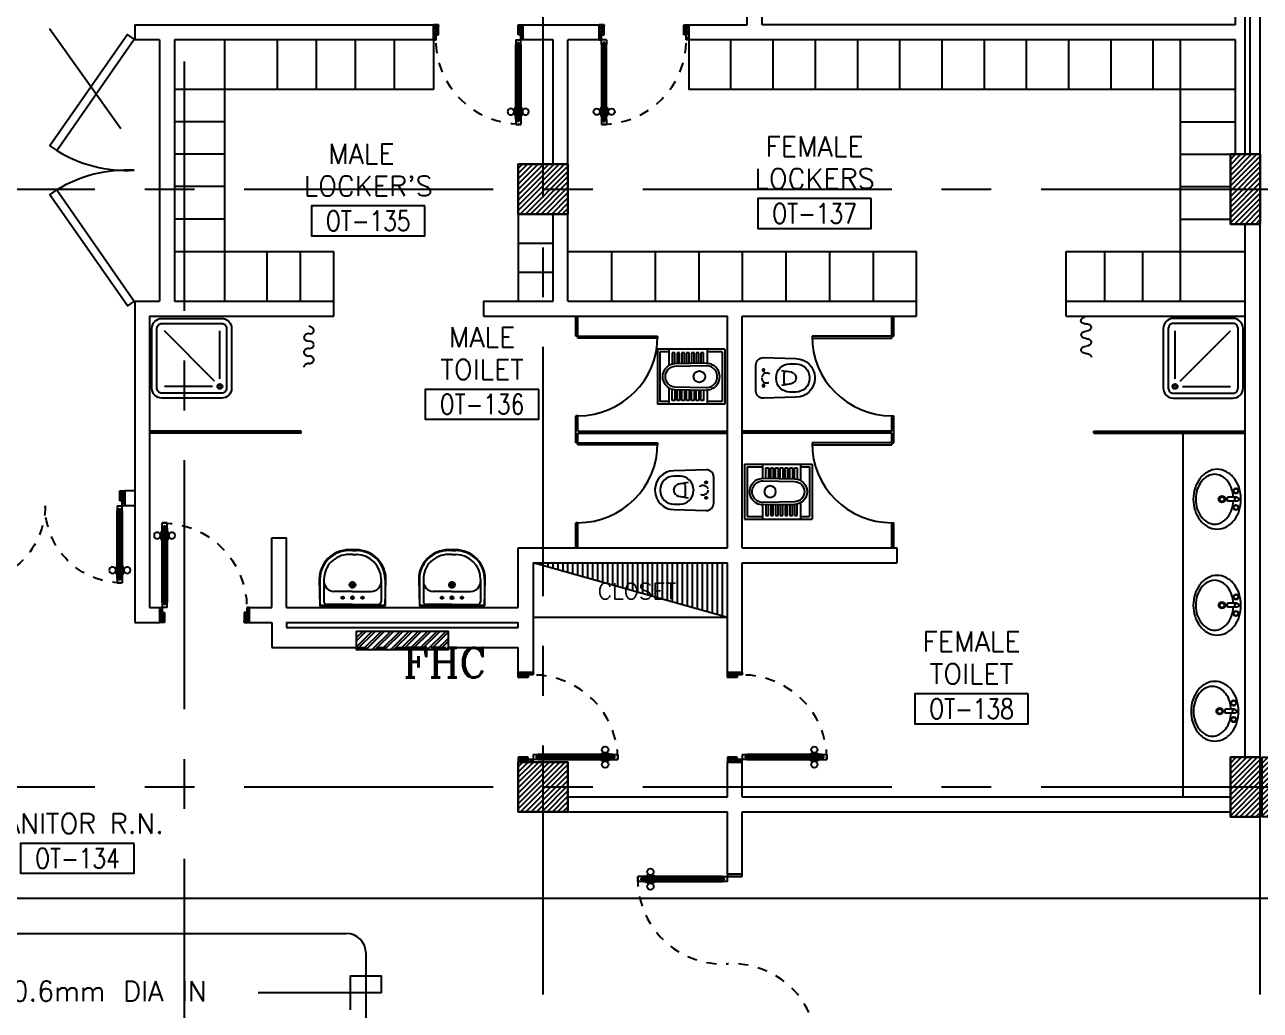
# Model space of a CAD drawing. Extents: x 0 to 92.2, y -1.4 to 78.1.
# Drawn here: x 30.49 to 42.89, y 34.45 to 44.34 of the extents above; entities that cross this region are included whole.
import ezdxf
from ezdxf.enums import TextEntityAlignment as Align

# ---------------------------------------------------------------- set-up
doc = ezdxf.new("R2010")
doc.units = 0
doc.header["$MEASUREMENT"] = 0
for name, pattern in [('CENTERX2', [4, 2.5, -0.5, 0.5, -0.5]), ('DASHED', [0.75, 0.5, -0.25]), ('HIDDEN', [0.375, 0.25, -0.125]), ('HIDDEN2', [0.1875, 0.125, -0.0625])]:
    doc.linetypes.add(name, pattern=pattern)
doc.layers.get('0').update_dxf_attribs({"color": 11, "linetype": 'CONTINUOUS'})
for name, color, linetype in [('AXES', 11, 'CENTERX2'), ('COL', 11, 'CONTINUOUS'), ('CURT', 11, 'CONTINUOUS'), ('DOOR', 11, 'CONTINUOUS'), ('E-TEXT', 2, 'CONTINUOUS'), ('E-WIRE', 4, 'CONTINUOUS'), ('FHC', 11, 'CONTINUOUS'), ('FIX', 11, 'CONTINUOUS'), ('FUR', 11, 'CONTINUOUS'), ('HAT', 11, 'CONTINUOUS'), ('INSUL', 11, 'CONTINUOUS'), ('LIFTS', 11, 'CONTINUOUS'), ('LOCKER', 11, 'CONTINUOUS'), ('PART', 11, 'CONTINUOUS'), ('RM-BOX', 11, 'CONTINUOUS'), ('RM-NAME', 11, 'CONTINUOUS'), ('RM-NO', 11, 'CONTINUOUS'), ('WALL', 11, 'CONTINUOUS')]:
    doc.layers.add(name, color=color, linetype=linetype)
doc.styles.add('ROMANC', font='romanc', dxfattribs={"height": 0.1})
doc.styles.add('ROMANS', font='ROMANS.shx', dxfattribs={"width": 0.6})
doc.styles.get("Standard").update_dxf_attribs({"font": 'TXT.shx'})

# ---------------------------------------------------------------- blocks, each defined once
blk = doc.blocks.new('*X69')
at = {"color": 0}
for p, q in [((49339, 149519), (49810, 149990)), ((49339, 149572), (49757, 149990)), ((49339, 149625), (49704, 149990)), ((49339, 149678), (49651, 149990)), ((49339, 149731), (49598, 149990)), ((49339, 149784), (49545, 149990)), ((49339, 149837), (49492, 149990)), ((49339, 149890), (49439, 149990)), ((49339, 149943), (49386, 149990)), ((49363, 149490), (49839, 149966)), ((49416, 149490), (49839, 149913)), ((49469, 149490), (49839, 149859)), ((49523, 149490), (49839, 149806)), ((49576, 149490), (49839, 149753)), ((49629, 149490), (49839, 149700)), ((49682, 149490), (49839, 149647)), ((49735, 149490), (49839, 149594)), ((49788, 149490), (49839, 149541))]:
    blk.add_line(p, q, dxfattribs=at)
blk = doc.blocks.new('RM1')
at = {"layer": 'RM-BOX'}
blk.add_lwpolyline([(570, -200), (-570, -200), (-570, -500), (570, -500)], close=True, dxfattribs=at)
at = {"layer": 'RM-NAME', "style": 'ROMANS'}
blk.add_attdef('ROOMNAME1', text='', height=200, dxfattribs=at).set_placement((0, 324), align=Align.MIDDLE)
blk = doc.blocks.new('COL50')
at = {"layer": 'COL'}
blk.add_lwpolyline([(-250, 250), (-250, -250), (250, -250), (250, 250)], close=True, dxfattribs=at)
blk = doc.blocks.new('*X64')
at = {"color": 0}
for p, q in [((42139, 155524), (42605, 155990)), ((42139, 155577), (42552, 155990)), ((42139, 155630), (42499, 155990)), ((42139, 155683), (42446, 155990)), ((42139, 155736), (42393, 155990)), ((42139, 155789), (42340, 155990)), ((42139, 155842), (42287, 155990)), ((42139, 155895), (42234, 155990)), ((42139, 155948), (42181, 155990)), ((42158, 155490), (42639, 155971)), ((42211, 155490), (42639, 155918)), ((42264, 155490), (42639, 155865)), ((42317, 155490), (42639, 155812)), ((42370, 155490), (42639, 155759)), ((42423, 155490), (42639, 155706)), ((42476, 155490), (42639, 155653)), ((42529, 155490), (42639, 155600)), ((42582, 155490), (42639, 155546)), ((42635, 155490), (42639, 155493))]:
    blk.add_line(p, q, dxfattribs=at)
blk = doc.blocks.new('A$C5C5B3FF0')
at = {"layer": 'CURT'}
for centre, major_axis, start_param, end_param in [((25, 356), (-79.1, 0), 3.926991, 4.390638), ((63, 366), (-39.1, 0), 1.419382, 3.463343), ((25, 356), (79.1, 0), 0.321751, 0.785398), ((50, 300), (49.5, 0), 1.419382, 3.141593), ((50, 300), (50, 0), 3.141593, 4.712389), ((50, 225), (-50, 0), 3.141593, 4.712389), ((50, 150), (50, 0), 1.570796, 3.141593), ((50, 150), (50, 0), 3.141593, 4.712389), ((50, 225), (50, 0), 4.712389, 6.283185), ((50, 0), (50, 0), 1.570796, 3.141593), ((50, 75), (50, 0), 0, 1.570796), ((50, 75), (-50, 0), 1.570796, 3.141593)]:
    blk.add_ellipse(centre, major_axis=major_axis, ratio=0.75, start_param=start_param, end_param=end_param, dxfattribs=at)
blk = doc.blocks.new('C11')
at = {"layer": 'HAT'}
h = blk.add_hatch(dxfattribs=at)
h.set_pattern_fill('ANSI31', color=256, scale=300, style=0)
h.set_pattern_definition([(45, (-248556.182, -75061.005), (-26.5165043, 26.5165043), [])])
h.paths.add_polyline_path([(300, 700), (0, 700), (0, 350), (300, 350)])
h.paths.add_polyline_path([(300, 350), (0, 350), (0, 0), (300, 0)])
at = {"layer": 'COL'}
blk.add_lwpolyline([(300, 700), (300, 0), (0, 0), (0, 700)], close=True, dxfattribs=at)
blk = doc.blocks.new('C5V')
at = {"layer": 'HAT'}
h = blk.add_hatch(dxfattribs=at)
h.set_pattern_fill('ANSI31', color=256, scale=300, style=0)
h.set_pattern_definition([(45, (-249196.182, -54711.005), (-26.5165043, 26.5165043), [])])
h.paths.add_polyline_path([(-20, 600), (-320, 600), (-320, 300), (-20, 300)])
h.paths.add_polyline_path([(-20, 300), (-320, 300), (-320, 0), (-20, 0)])
h = blk.add_hatch(dxfattribs=at)
h.set_pattern_fill('ANSI31', color=256, scale=300, style=0)
h.set_pattern_definition([(45, (-248876.182, -54711.005), (-26.5165043, 26.5165043), [])])
h.paths.add_polyline_path([(300, 600), (0, 600), (0, 300), (300, 300)])
h.paths.add_polyline_path([(300, 300), (0, 300), (0, 0), (300, 0)])
at = {"layer": 'COL'}
for points in [[(-20, 600), (-20, 0), (-320, 0), (-320, 600)], [(300, 600), (300, 0), (0, 0), (0, 600)]]:
    blk.add_lwpolyline(points, close=True, dxfattribs=at)
blk = doc.blocks.new('LAV-003')
at = {"layer": 'FIX', "linetype": 'CONTINUOUS'}
for p, q in [((-328, -285), (-328, -25)), ((327, -285), (327, -25)), ((0, -165), (-188, -165)), ((0, -165), (187, -165)), ((-288, -285), (-288, -265)), ((287, -285), (287, -265)), ((0, -535), (-38, -535)), ((0, -575), (-38, -575)), ((0, -535), (37, -535)), ((0, -575), (37, -575))]:
    blk.add_line(p, q, dxfattribs=at)
at = {"layer": 'FIX', "linetype": 'BYBLOCK'}
blk.add_line((-328, -25), (327, -25), dxfattribs=at)
at = {"layer": 'FIX', "linetype": 'BYBLOCK', "ltscale": 0.3}
for p, q in [((-288, -265), (-288, -60)), ((0, -35), (-262, -35)), ((0, -35), (262, -35)), ((287, -265), (287, -60))]:
    blk.add_line(p, q, dxfattribs=at)
at = {"layer": 'FIX'}
for p, q in [((-16, -101), (15, -101)), ((0, -85), (0, -116))]:
    blk.add_line(p, q, dxfattribs=at)
at = {"layer": 'FIX', "linetype": 'DASHED', "ltscale": 0.04}
for p, q in [((-36, -230), (37, -230)), ((0, -194), (0, -266))]:
    blk.add_line(p, q, dxfattribs=at)
at = {"layer": 'FIX', "linetype": 'CONTINUOUS'}
blk.add_lwpolyline([(295, -25), (0, -25), (-328, -25), (-335, -285, 0.414214), (-38, -582), (0, -582), (37, -582, 0.414214), (334, -285), (327, -25), (0, -25)], format="xyb", dxfattribs=at)
at = {"layer": 'FIX', "linetype": 'HIDDEN', "ltscale": 0.05}
for centre in [(-100, -101), (100, -101)]:
    blk.add_circle(centre, 12.4, dxfattribs=at)
at = {"layer": 'FIX'}
for centre, radius in [((0, -101), 15.5), ((0, -230), 29.5), ((0, -230), 22.5)]:
    blk.add_circle(centre, radius, dxfattribs=at)
at = {"layer": 'FIX', "linetype": 'BYBLOCK', "ltscale": 0.3}
for centre, start, end in [((-262, -60), 90, 180), ((262, -60), 0, 90)]:
    blk.add_arc(centre, 25, start, end, dxfattribs=at)
at = {"layer": 'FIX', "linetype": 'CONTINUOUS'}
for centre, radius, start, end in [((-188, -265), 100, 90, 180), ((187, -265), 100, 0, 90), ((-38, -285), 290, 180, 270), ((-38, -285), 250, 180, 270), ((37, -285), 250, 270, 0), ((37, -285), 290, 270, 0)]:
    blk.add_arc(centre, radius, start, end, dxfattribs=at)
blk = doc.blocks.new('SHR1')
at = {"layer": 'FIX'}
for p, q in [((-196, 196), (-700, 700)), ((-143, 218), (-143, 700)), ((-218, 143), (-700, 143))]:
    blk.add_line(p, q, dxfattribs=at)
for points in [[(-825, 125), (-825, 725, -0.414214), (-725, 825), (-125, 825, -0.414214), (-25, 725), (-25, 125, -0.414214), (-125, 25), (-725, 25, -0.414214)], [(-775, 125), (-775, 725, -0.414214), (-725, 775), (-125, 775, -0.414214), (-75, 725), (-75, 125, -0.414214), (-125, 75), (-725, 75, -0.414214)]]:
    blk.add_lwpolyline(points, format="xyb", close=True, dxfattribs=at)
for radius in [25, 15]:
    blk.add_circle((-143, 143), radius, dxfattribs=at)
blk = doc.blocks.new('A$C51047138')
at = {"layer": 'FIX'}
for p, q in [((678, 550), (0, 550)), ((0, 550), (0, 0)), ((115, 524), (26, 524)), ((26, 524), (26, 26)), ((115, 524), (26, 524)), ((115, 550), (115, 386)), ((150, 515), (150, 400)), ((176, 515), (150, 515)), ((176, 403), (176, 515)), ((198, 515), (198, 403)), ((224, 515), (198, 515)), ((224, 404), (224, 515)), ((246, 515), (246, 404)), ((272, 515), (246, 515)), ((272, 405), (272, 515)), ((294, 515), (294, 405)), ((320, 515), (294, 515)), ((320, 406), (320, 515)), ((342, 515), (342, 406)), ((368, 515), (342, 515)), ((368, 407), (368, 515)), ((390, 515), (390, 407)), ((416, 515), (390, 515)), ((416, 408), (416, 515)), ((438, 515), (438, 408)), ((464, 515), (438, 515)), ((464, 409), (464, 515)), ((499, 550), (499, 409)), ((652, 524), (499, 524)), ((652, 524), (652, 26)), ((678, 550), (678, 0)), ((51, 275), (51, 275)), ((115, 164), (115, 0)), ((150, 35), (150, 150)), ((176, 147), (176, 35)), ((198, 35), (198, 147)), ((224, 146), (224, 35)), ((246, 35), (246, 146)), ((272, 145), (272, 35)), ((294, 35), (294, 145)), ((320, 144), (320, 35)), ((342, 35), (342, 144)), ((368, 143), (368, 35)), ((390, 35), (390, 143)), ((416, 142), (416, 35)), ((438, 35), (438, 142)), ((464, 141), (464, 35)), ((499, 141), (499, 0)), ((115, 26), (26, 26)), ((115, 26), (26, 26)), ((176, 35), (150, 35)), ((224, 35), (198, 35)), ((272, 35), (246, 35)), ((320, 35), (294, 35)), ((368, 35), (342, 35)), ((416, 35), (390, 35)), ((464, 35), (438, 35)), ((652, 26), (499, 26)), ((678, 0), (0, 0))]:
    blk.add_line(p, q, dxfattribs=at)
for points in [[(490, 409), (176, 403, 0.979796), (176, 147), (490, 141)], [(490, 384), (177, 377, 0.979796), (177, 173), (490, 166)], [(490, 141, 1.020621), (490, 409, 1.020621)], [(490, 166, 1.020621), (490, 384, 1.020621)]]:
    blk.add_lwpolyline(points, format="xyb", dxfattribs=at)
blk.add_circle((422, 275), 57.8, dxfattribs=at)
blk = doc.blocks.new('WC1')
at = {"layer": 'FIX'}
for p, q in [((-210, 204), (-538, 194)), ((-475, 141), (-538, 141)), ((-727, 5), (-727, -5)), ((-674, 5), (-674, -5)), ((-534, 24), (-540, 0)), ((-540, 0), (-534, -24)), ((-395, 76), (-490, 60)), ((-339, 5), (-339, -5)), ((-490, -60), (-395, -76)), ((-538, -141), (-475, -141)), ((-538, -194), (-210, -204))]:
    blk.add_line(p, q, dxfattribs=at)
at = {"layer": 'FIX', "linetype": 'CONTINUOUS'}
blk.add_line((-420, -47), (-420, 45), dxfattribs=at)
at = {"layer": 'FIX'}
blk.add_lwpolyline([(-213, -204), (-210, -204, 0.414214), (-137, -131), (-137, 0), (-137, 131, 0.414214), (-210, 204)], format="xyb", dxfattribs=at)
at = {"layer": 'FIX', "linetype": 'HIDDEN2', "ltscale": 0.3}
blk.add_circle((-245, 0), 49.8, dxfattribs=at)
at = {"layer": 'FIX', "linetype": 'HIDDEN', "ltscale": 0.05}
for centre in [(-213, 78), (-213, -77)]:
    blk.add_circle(centre, 11.6, dxfattribs=at)
at = {"layer": 'FIX'}
for centre, radius, start, end in [((-538, 5), 189, 90, 180), ((-538, 5), 136, 90, 180), ((-475, 5), 136, 360, 90), ((-473, -7), 68.2, 128.9242, 152.8468), ((-464, -18), 82, 108.496, 128.9242), ((-538, -5), 189, 180, 270), ((-538, -5), 136, 180, 270), ((-473, 7), 68.2, 207.1532, 231.0758), ((-464, 18), 82, 231.0758, 251.504), ((-475, -5), 136, 270, 0)]:
    blk.add_arc(centre, radius, start, end, dxfattribs=at)
at = {"layer": 'FIX', "linetype": 'CONTINUOUS'}
for centre, start, end in [((-443, 46), 357.6662, 91.6121), ((-442, -46), 268.3879, 2.3338)]:
    blk.add_arc(centre, 22.3, start, end, dxfattribs=at)
blk = doc.blocks.new('SA-P105')
at = {"layer": 'FIX'}
for p, q in [((-62, 20), (-155, 20)), ((-62, -20), (-155, -20))]:
    blk.add_line(p, q, dxfattribs=at)
for points in [[(-285, 250, 0.126028), (-354, 232, 0.105961), (-418, 177, 0.086149), (-459, 99, 0.075973), (-474, 0, 0.075973), (-459, -99, 0.086149), (-418, -177, 0.105961), (-354, -232, 0.126028), (-285, -250, 0.126028), (-215, -232, 0.105961), (-151, -177, 0.086149), (-111, -99, 0.060606), (-96, -20, 0.075973)], [(-96, 20, 0.060606), (-111, 99, 0.086149), (-151, 177, 0.105961), (-215, 232, 0.126028), (-285, 250, 0.126028)]]:
    blk.add_lwpolyline(points, format="xyb", dxfattribs=at)
for centre, radius in [((-211, 0), 33.2), ((-211, 0), 23.2), ((-71, 83), 27), ((-71, 83), 22), ((-62, 0), 20.2), ((-71, -83), 27), ((-71, -83), 22)]:
    blk.add_circle(centre, radius, dxfattribs=at)
for centre, radius, start, end in [((-232, 55), 252, 118.7321, 142.9263), ((-260, 106), 194, 90, 118.7321), ((-260, 106), 194, 61.2679, 90), ((-288, 55), 252, 37.0737, 61.2679), ((-188, 22), 307, 142.9263, 162.6215), ((-331, 22), 307, 17.3785, 37.0737), ((-119, 0), 380, 162.6215, 180), ((-119, 0), 380, 180, 197.3785), ((-120, 0), 40.9, 150.429, 209.571), ((-401, 0), 380, 0, 17.3785), ((-401, 0), 380, 342.6215, 0), ((-188, -22), 307, 197.3785, 217.0737), ((-331, -22), 307, 322.9263, 342.6215), ((-232, -55), 252, 217.0737, 241.2679), ((-288, -55), 252, 298.7321, 322.9263), ((-260, -106), 194, 241.2679, 270), ((-260, -106), 194, 270, 298.7321)]:
    blk.add_arc(centre, radius, start, end, dxfattribs=at)
blk = doc.blocks.new('DD1600')
at = {"layer": 'DOOR', "color": 0, "linetype": 'BYBLOCK'}
for p, q in [((235881, 58676), (235874, 58676)), ((235874, 58586), (235874, 58676)), ((235881, 58759), (235931, 58759)), ((235931, 58759), (235881, 58759)), ((235881, 58709), (235881, 58759)), ((235881, 58709), (235898, 58709)), ((235898, 58729), (235914, 58729)), ((235898, 58709), (235898, 58729)), ((235914, 58709), (235914, 58729)), ((235914, 58709), (235931, 58709)), ((235931, 58709), (235931, 58759)), ((235931, 58676), (235938, 58676)), ((235938, 58586), (235938, 58676)), ((237381, 58676), (237374, 58676)), ((237374, 58586), (237374, 58676)), ((237431, 58759), (237381, 58759)), ((237381, 58759), (237431, 58759)), ((237381, 58709), (237381, 58759)), ((237398, 58709), (237381, 58709)), ((237414, 58729), (237398, 58729)), ((237398, 58709), (237398, 58729)), ((237414, 58709), (237414, 58729)), ((237431, 58709), (237414, 58709)), ((237431, 58709), (237431, 58759)), ((237431, 58676), (237438, 58676)), ((237438, 58586), (237438, 58676)), ((235874, 58664), (235865, 58664)), ((235865, 58664), (235865, 58599)), ((235874, 58599), (235865, 58599)), ((235874, 58664), (235874, 58599)), ((235881, 58586), (235874, 58586)), ((235931, 58586), (235938, 58586)), ((235938, 58664), (235947, 58664)), ((235938, 58664), (235938, 58599)), ((235938, 58599), (235947, 58599)), ((235947, 58664), (235947, 58599)), ((237374, 58664), (237365, 58664)), ((237365, 58664), (237365, 58599)), ((237374, 58599), (237365, 58599)), ((237374, 58664), (237374, 58599)), ((237381, 58586), (237374, 58586)), ((237431, 58586), (237438, 58586)), ((237438, 58664), (237447, 58664)), ((237438, 58664), (237438, 58599)), ((237438, 58599), (237447, 58599)), ((237447, 58664), (237447, 58599)), ((235856, 57834), (235856, 57984)), ((235856, 57984), (235881, 57984)), ((235898, 58034), (235881, 58034)), ((235881, 58034), (235881, 57984)), ((235931, 57984), (235881, 57984)), ((235881, 57984), (235881, 57934)), ((235881, 57934), (235906, 57934)), ((235898, 58014), (235898, 58034)), ((235914, 58014), (235898, 58014)), ((235906, 57934), (235906, 57834)), ((235931, 58034), (235914, 58034)), ((235914, 58034), (235914, 58014)), ((235931, 57984), (235931, 58034)), ((237381, 58034), (237398, 58034)), ((237381, 57984), (237381, 58034)), ((237381, 57984), (237431, 57984)), ((237398, 58034), (237398, 58014)), ((237398, 58014), (237414, 58014)), ((237406, 57934), (237406, 57834)), ((237431, 57934), (237406, 57934)), ((237414, 58034), (237431, 58034)), ((237414, 58014), (237414, 58034)), ((237431, 58034), (237431, 57984)), ((237456, 57984), (237431, 57984)), ((237431, 57984), (237431, 57934)), ((237456, 57834), (237456, 57984)), ((235906, 57834), (235856, 57834)), ((237406, 57834), (237456, 57834))]:
    blk.add_line(p, q, dxfattribs=at)
at = {"layer": 'DOOR', "linetype": 'BYBLOCK'}
for p, q in [((235881, 58034), (235881, 58709)), ((235898, 58034), (235898, 58709)), ((235914, 58034), (235914, 58709)), ((235931, 58709), (235931, 58034)), ((237381, 58709), (237381, 58034)), ((237398, 58034), (237398, 58709)), ((237414, 58034), (237414, 58709)), ((237431, 58034), (237431, 58709))]:
    blk.add_line(p, q, dxfattribs=at)
at = {"layer": 'DOOR', "color": 9, "linetype": 'BYBLOCK'}
for p, q in [((235906, 57834), (235856, 57947)), ((235906, 57834), (235893, 57934)), ((237406, 57834), (237456, 57947)), ((237406, 57834), (237420, 57934)), ((235906, 57834), (235856, 57874)), ((237406, 57834), (237456, 57874))]:
    blk.add_line(p, q, dxfattribs=at)
at = {"layer": 'DOOR', "color": 0, "linetype": 'BYBLOCK'}
for centre in [(235833, 58631), (235980, 58631), (237333, 58631), (237480, 58631)]:
    blk.add_circle(centre, 32.4, dxfattribs=at)
at = {"layer": 'DOOR', "linetype": 'HIDDEN', "ltscale": 0.5}
for centre, start, end in [((235882, 57984), 359.9683, 90.0296), ((237431, 57984), 89.9704, 180.0317)]:
    blk.add_arc(centre, 775, start, end, dxfattribs=at)
at = {"layer": 'DOOR', "color": 9, "linetype": 'BYBLOCK'}
for centre, radius, start, end in [((235906, 57834), 154, 103.7142, 108.8947), ((235906, 57834), 134, 100.72, 111.8402), ((235906, 57834), 114, 102.6226, 115.9162), ((237406, 57834), 134, 68.1598, 79.28), ((237406, 57834), 114, 64.0838, 77.3774), ((237406, 57834), 154, 71.1053, 76.2858), ((235906, 57834), 94.4, 90, 121.9818), ((235906, 57834), 74.4, 90, 132.2236), ((235906, 57834), 54.4, 90, 156.7926), ((235906, 57834), 34.4, 90, 180), ((235906, 57834), 14.4, 90, 180), ((237406, 57834), 94.4, 58.0182, 90), ((237406, 57834), 74.4, 47.7764, 90), ((237406, 57834), 54.4, 23.2074, 90), ((237406, 57834), 34.4, 0, 90), ((237406, 57834), 14.4, 0, 90)]:
    blk.add_arc(centre, radius, start, end, dxfattribs=at)
blk = doc.blocks.new('DOOR90')
at = {"layer": 'DOOR', "color": 0, "linetype": 'BYBLOCK'}
for p, q in [((-150, 0), (-150, -25)), ((-150, 0), (0, 0)), ((0, -50), (0, 0)), ((-1000, -25), (-1000, -75)), ((-1000, -75), (-1000, -25)), ((-950, -25), (-1000, -25)), ((-950, -75), (-1000, -75)), ((-970, -42), (-970, -58)), ((-950, -42), (-970, -42)), ((-950, -58), (-970, -58)), ((-950, -25), (-950, -42)), ((-950, -58), (-950, -75)), ((-918, -25), (-918, -18)), ((-828, -18), (-918, -18)), ((-918, -75), (-918, -82)), ((-828, -82), (-918, -82)), ((-905, -18), (-905, -9)), ((-905, -9), (-840, -9)), ((-905, -18), (-840, -18)), ((-905, -82), (-905, -91)), ((-905, -82), (-840, -82)), ((-905, -91), (-840, -91)), ((-840, -18), (-840, -9)), ((-840, -82), (-840, -91)), ((-828, -25), (-828, -18)), ((-828, -75), (-828, -82)), ((-200, -42), (-200, -25)), ((-200, -25), (-150, -25)), ((-180, -42), (-200, -42)), ((-200, -75), (-200, -58)), ((-200, -58), (-180, -58)), ((-150, -75), (-200, -75)), ((-180, -58), (-180, -42)), ((-150, -75), (-150, -25)), ((-150, -25), (-100, -25)), ((-100, -25), (-100, -50)), ((-100, -50), (0, -50)), ((-100, -850), (0, -850)), ((-100, -875), (-100, -850)), ((0, -850), (0, -900)), ((-150, -900), (-150, -875)), ((-150, -875), (-100, -875)), ((0, -900), (-150, -900)), ((-150, -900), (0, -900))]:
    blk.add_line(p, q, dxfattribs=at)
at = {"layer": 'DOOR', "color": 9, "linetype": 'BYBLOCK'}
for p, q in [((0, -50), (-114, 0)), ((0, -50), (-40, 0)), ((0, -50), (-100, -37)), ((0, -850), (-114, -900)), ((0, -850), (-100, -863)), ((0, -850), (-40, -900))]:
    blk.add_line(p, q, dxfattribs=at)
at = {"layer": 'DOOR', "linetype": 'BYBLOCK'}
for p, q in [((-200, -25), (-950, -25)), ((-200, -42), (-950, -42)), ((-200, -58), (-950, -58)), ((-950, -75), (-200, -75))]:
    blk.add_line(p, q, dxfattribs=at)
at = {"layer": 'DOOR', "color": 0, "linetype": 'BYBLOCK'}
for centre in [(-873, 24), (-873, -124)]:
    blk.add_circle(centre, 32.4, dxfattribs=at)
at = {"layer": 'DOOR', "color": 9, "linetype": 'BYBLOCK'}
for centre, radius, start, end in [((0, -50), 154, 161.1053, 166.2858), ((0, -50), 134, 158.1598, 169.28), ((0, -50), 94.4, 148.0182, 180), ((0, -50), 74.4, 137.7764, 180), ((0, -50), 114, 154.0838, 167.3774), ((0, -50), 54.4, 113.2074, 180), ((0, -50), 34.4, 90, 180), ((0, -50), 14.4, 90, 180), ((0, -850), 94.4, 180, 211.9818), ((0, -850), 74.4, 180, 222.2236), ((0, -850), 54.4, 180, 246.7926), ((0, -850), 34.4, 180, 270), ((0, -850), 14.4, 180, 270), ((0, -850), 154, 193.7142, 198.8947), ((0, -850), 134, 190.72, 201.8402)]:
    blk.add_arc(centre, radius, start, end, dxfattribs=at)
at = {"layer": 'DOOR', "linetype": 'HIDDEN', "ltscale": 0.5}
blk.add_arc((-150, -25), 850, 180, 270, dxfattribs=at)
blk = doc.blocks.new('FE-DOOR')
at = {"layer": 'DOOR', "color": 0, "linetype": 'BYBLOCK'}
for p, q in [((-900, 1775), (-900, 1725)), ((-900, 1725), (-900, 1775)), ((-850, 1775), (-900, 1775)), ((-870, 1758), (-870, 1742)), ((-850, 1758), (-870, 1758)), ((-850, 1742), (-870, 1742)), ((-850, 1775), (-850, 1758)), ((-850, 1742), (-850, 1725)), ((-818, 1775), (-818, 1782)), ((-728, 1782), (-818, 1782)), ((-805, 1782), (-805, 1791)), ((-805, 1791), (-740, 1791)), ((-805, 1782), (-740, 1782)), ((-740, 1782), (-740, 1791)), ((-728, 1775), (-728, 1782)), ((-50, 1758), (-50, 1775)), ((-50, 1775), (0, 1775)), ((-30, 1758), (-50, 1758)), ((-50, 1725), (-50, 1742)), ((-50, 1742), (-30, 1742)), ((-30, 1742), (-30, 1758)), ((150, 1800), (0, 1800)), ((0, 1800), (0, 1775)), ((0, 1725), (0, 1775)), ((0, 1775), (150, 1775)), ((150, 1775), (150, 1800)), ((-850, 1725), (-900, 1725)), ((-818, 1725), (-818, 1718)), ((-728, 1718), (-818, 1718)), ((-805, 1718), (-805, 1709)), ((-805, 1718), (-740, 1718)), ((-805, 1709), (-740, 1709)), ((-740, 1718), (-740, 1709)), ((-728, 1725), (-728, 1718)), ((0, 1725), (-50, 1725)), ((0, 75), (0, 25)), ((0, 75), (50, 75)), ((0, 0), (0, 25)), ((0, 25), (50, 25)), ((150, 25), (0, 25)), ((0, 0), (150, 0)), ((30, 58), (30, 42)), ((50, 58), (30, 58)), ((30, 42), (50, 42)), ((50, 75), (50, 58)), ((50, 42), (50, 25)), ((150, 25), (150, 0)), ((850, 58), (850, 75)), ((850, 75), (900, 75)), ((850, 58), (870, 58)), ((850, 25), (850, 42)), ((850, 42), (870, 42)), ((850, 25), (900, 25)), ((870, 42), (870, 58)), ((900, 25), (900, 75)), ((900, 75), (900, 25))]:
    blk.add_line(p, q, dxfattribs=at)
at = {"layer": 'DOOR', "linetype": 'BYBLOCK'}
for p, q in [((-50, 1775), (-850, 1775)), ((-50, 1758), (-850, 1758)), ((-50, 1742), (-850, 1742)), ((-850, 1725), (-50, 1725)), ((850, 75), (50, 75)), ((50, 58), (850, 58)), ((50, 42), (850, 42)), ((50, 25), (850, 25))]:
    blk.add_line(p, q, dxfattribs=at)
at = {"layer": 'DOOR', "color": 0, "linetype": 'BYBLOCK'}
for centre in [(-773, 1824), (-773, 1676)]:
    blk.add_circle(centre, 32.4, dxfattribs=at)
at = {"layer": 'DOOR', "linetype": 'HIDDEN', "ltscale": 0.5}
for centre, start, end in [((-49, 1750), 178.3174, 273.2965), ((49, 50), 358.3174, 93.2965)]:
    blk.add_arc(centre, 851, start, end, dxfattribs=at)
at = {"layer": 'WALL'}
for p, q in [((0, 1800), (150, 1800)), ((0, 0), (150, 0))]:
    blk.add_line(p, q, dxfattribs=at)
at = {"layer": 'WALL', "linetype": 'BYBLOCK'}
blk.add_line((0, 1800), (150, 1800), dxfattribs=at)

msp = doc.modelspace()

# ---------------------------------------------------------------- hatches: boundary and pattern name
at = {"layer": 'FHC', "linetype": 'BYBLOCK', "ltscale": 0.3}
h = msp.add_hatch(dxfattribs=at)
h.set_pattern_fill('ANSI32', color=11, scale=0.175, style=0)
h.set_pattern_definition([(45, (-198.37752, 7.01514), (-0.046403883, 0.046403883), []), (45, (-198.346586, 7.01514), (-0.046403883, 0.046403883), [])])
h.paths.add_polyline_path([(34.7387, 38.0661), (34.7387, 38.2561), (33.8187, 38.2561), (33.8187, 38.0661)])
h.paths.add_polyline_path([(33.6061, 37.645), (33.6061, 38.0659), (33.8686, 38.0659), (33.8686, 37.645)], flags=9)

# ---------------------------------------------------------------- linework, layer by layer
at = {"layer": 'AXES'}
for p, q in [((35.6927, -1.3931), (35.6927, 77.4195)), ((42.8927, -1.3931), (42.8927, 77.0695)), ((32.0927, 5.4711), (32.0927, 64.2911)), ((0.6927, 42.6911), (68.7327, 42.6911)), ((0.6927, 36.6911), (68.7327, 36.6911))]:
    msp.add_line(p, q, dxfattribs=at)
at = {"layer": 'E-TEXT', "color": 11}
msp.add_lwpolyline([(32.8306, 34.627), (34.0701, 34.627), (34.0701, 34.7911), (33.7571, 34.7911), (33.7571, 34.4556)], dxfattribs=at)
at = {"layer": 'E-WIRE', "color": 4, "linetype": 'BYBLOCK'}
for p, q in [((28.1715, 35.5764), (74.5196, 35.5764)), ((27.8614, 35.2214), (33.7152, 35.2214))]:
    msp.add_line(p, q, dxfattribs=at)
at = {"layer": 'E-WIRE', "color": 4}
msp.add_line((33.9152, 33.859), (33.9152, 35.0214), dxfattribs=at)
at = {"layer": 'E-WIRE', "color": 4, "linetype": 'BYBLOCK'}
msp.add_arc((33.7152, 35.0214), 0.2, 0, 90, dxfattribs=at)
at = {"layer": 'FHC', "color": 250, "linetype": 'HIDDEN', "ltscale": 0.25}
msp.add_line((33.8187, 38.0911), (34.7387, 38.0911), dxfattribs=at)
at = {"layer": 'FHC', "linetype": 'BYBLOCK', "ltscale": 0.3}
msp.add_lwpolyline([(33.8187, 38.2561), (34.7387, 38.2561), (34.7387, 38.0661), (33.8187, 38.0661)], close=True, dxfattribs=at)
at = {"layer": 'FIX'}
for p, q in [((42.0374, 40.7858), (42.0374, 41.2681)), ((42.0904, 40.7639), (42.5947, 41.2681)), ((42.1124, 40.7108), (42.5947, 40.7108))]:
    msp.add_line(p, q, dxfattribs=at)
for points in [[(42.7197, 40.6931), (42.7197, 41.2931, 0.4142136), (42.6197, 41.3931), (42.0197, 41.3931, 0.4142136), (41.9197, 41.2931), (41.9197, 40.6931, 0.4142136), (42.0197, 40.5931), (42.6197, 40.5931, 0.4142136)], [(42.6697, 40.6931), (42.6697, 41.2931, 0.4142136), (42.6197, 41.3431), (42.0197, 41.3431, 0.4142136), (41.9697, 41.2931), (41.9697, 40.6931, 0.4142136), (42.0197, 40.6431), (42.6197, 40.6431, 0.4142136)]]:
    msp.add_lwpolyline(points, format="xyb", close=True, dxfattribs=at)
for radius in [0.025, 0.025, 0.015, 0.015]:
    msp.add_circle((42.0374, 40.7108), radius, dxfattribs=at)
at = {"layer": 'FUR'}
msp.add_line((42.1197, 36.5911), (42.1197, 40.2286), dxfattribs=at)
at = {"layer": 'INSUL'}
for p, q in [((42.7427, 43.0411), (42.7427, 45.2411)), ((42.7927, 43.0411), (42.7927, 45.2411))]:
    msp.add_line(p, q, dxfattribs=at)
at = {"layer": 'LIFTS', "color": 8}
for p, q in [((37.5427, 38.3911), (35.5927, 38.9411)), ((35.6427, 38.927), (35.6427, 38.9411)), ((35.6927, 38.9129), (35.6927, 38.9411)), ((35.6927, 38.9129), (35.6927, 38.9411)), ((35.7427, 38.8988), (35.7427, 38.9411)), ((35.7927, 38.8847), (35.7927, 38.9411)), ((35.8427, 38.8706), (35.8427, 38.9411)), ((35.8927, 38.8565), (35.8927, 38.9411)), ((35.8927, 38.8565), (35.8927, 38.9411)), ((35.9427, 38.8424), (35.9427, 38.9411)), ((35.9927, 38.8283), (35.9927, 38.9411)), ((36.0427, 38.8142), (36.0427, 38.9411)), ((36.0927, 38.8001), (36.0927, 38.9411)), ((36.0927, 38.8001), (36.0927, 38.9411)), ((36.1427, 38.786), (36.1427, 38.9411)), ((36.1927, 38.7719), (36.1927, 38.9411)), ((36.2427, 38.7578), (36.2427, 38.9411)), ((36.2927, 38.7437), (36.2927, 38.9411)), ((36.2927, 38.7437), (36.2927, 38.9411)), ((36.3427, 38.7296), (36.3427, 38.9411)), ((36.3927, 38.7155), (36.3927, 38.9411)), ((36.4427, 38.7014), (36.4427, 38.9411)), ((36.4927, 38.6873), (36.4927, 38.9411)), ((36.4927, 38.6873), (36.4927, 38.9411)), ((36.5427, 38.6732), (36.5427, 38.9411)), ((36.5927, 38.6591), (36.5927, 38.9411)), ((36.6427, 38.645), (36.6427, 38.9411)), ((36.6927, 38.6309), (36.6927, 38.9411)), ((36.6927, 38.6309), (36.6927, 38.9411)), ((36.7427, 38.6168), (36.7427, 38.9411)), ((36.7927, 38.6027), (36.7927, 38.9411)), ((36.8427, 38.5886), (36.8427, 38.9411)), ((36.8927, 38.5745), (36.8927, 38.9411)), ((36.8927, 38.5745), (36.8927, 38.9411)), ((36.9427, 38.5604), (36.9427, 38.9411)), ((36.9927, 38.5463), (36.9927, 38.9411)), ((37.0427, 38.5322), (37.0427, 38.9411)), ((37.0927, 38.5181), (37.0927, 38.9411)), ((37.0927, 38.5181), (37.0927, 38.9411)), ((37.1427, 38.504), (37.1427, 38.9411)), ((37.1927, 38.4899), (37.1927, 38.9411)), ((37.2427, 38.4758), (37.2427, 38.9411)), ((37.2927, 38.4617), (37.2927, 38.9411)), ((37.2927, 38.4617), (37.2927, 38.9411)), ((37.3427, 38.4476), (37.3427, 38.9411)), ((37.3927, 38.4335), (37.3927, 38.9411)), ((37.4427, 38.4194), (37.4427, 38.9411)), ((37.4927, 38.3911), (37.4927, 38.9411)), ((37.5427, 38.3911), (35.5927, 38.3911))]:
    msp.add_line(p, q, dxfattribs=at)
at = {"layer": 'LOCKER'}
for p, q in [((32.4927, 44.1911), (32.4927, 41.5661)), ((33.026, 43.6911), (33.026, 44.1911)), ((33.4177, 43.6911), (33.4177, 44.1911)), ((33.8094, 43.6911), (33.8094, 44.1911)), ((34.201, 43.6911), (34.201, 44.1911)), ((34.5927, 44.1911), (34.5927, 43.6911)), ((34.5927, 43.6911), (31.9927, 43.6911)), ((32.4927, 43.3661), (31.9927, 43.3661)), ((32.4927, 43.0411), (31.9927, 43.0411)), ((32.4927, 42.7161), (31.9927, 42.7161)), ((32.4927, 42.3911), (31.9927, 42.3911)), ((31.9927, 42.0661), (33.5927, 42.0661)), ((32.9177, 42.0661), (32.9177, 41.5661)), ((33.2552, 42.0661), (33.2552, 41.5661)), ((33.5927, 41.5661), (33.5927, 42.0661))]:
    msp.add_line(p, q, dxfattribs=at)
at = {"layer": 'LOCKER', "linetype": 'BYBLOCK', "ltscale": 0.3}
for p, q in [((37.1552, 44.1911), (37.1552, 43.6911)), ((37.5792, 43.6911), (37.5792, 44.1911)), ((38.0031, 43.6911), (38.0031, 44.1911)), ((38.4271, 43.6911), (38.4271, 44.1911)), ((38.851, 43.6911), (38.851, 44.1911)), ((39.275, 43.6911), (39.275, 44.1911)), ((39.6989, 43.6911), (39.6989, 44.1911)), ((40.1229, 43.6911), (40.1229, 44.1911)), ((40.5469, 43.6911), (40.5469, 44.1911)), ((40.9708, 43.6911), (40.9708, 44.1911)), ((41.3948, 43.6911), (41.3948, 44.1911)), ((41.8187, 43.6911), (41.8187, 44.1911)), ((42.0927, 41.5661), (42.0927, 44.1911)), ((42.6427, 43.6911), (37.1552, 43.6911)), ((42.0927, 43.3661), (42.6427, 43.3661)), ((42.0927, 43.0411), (42.5927, 43.0411)), ((42.0927, 42.7161), (42.5927, 42.7161)), ((35.4427, 42.4411), (35.4427, 41.5661)), ((42.0927, 42.3911), (42.5927, 42.3911)), ((35.4427, 42.1495), (35.7927, 42.1495)), ((35.9427, 42.0661), (39.4427, 42.0661)), ((36.3802, 42.0661), (36.3802, 41.5661)), ((36.8177, 42.0661), (36.8177, 41.5661)), ((37.2552, 42.0661), (37.2552, 41.5661)), ((37.6927, 42.0661), (37.6927, 41.5661)), ((38.1302, 42.0661), (38.1302, 41.5661)), ((38.5677, 42.0661), (38.5677, 41.5661)), ((39.0052, 42.0661), (39.0052, 41.5661)), ((39.4427, 41.5661), (39.4427, 42.0661)), ((40.9448, 42.0661), (42.7427, 42.0661)), ((40.9448, 41.5661), (40.9448, 42.0661)), ((41.3274, 42.0661), (41.3274, 41.5661)), ((41.7101, 42.0661), (41.7101, 41.5661)), ((35.4427, 41.8578), (35.7927, 41.8578))]:
    msp.add_line(p, q, dxfattribs=at)
at = {"layer": 'PART', "linetype": 'BYBLOCK'}
for p, q in [((36.0227, 41.2161), (36.0227, 41.4161)), ((36.0427, 41.2161), (36.0427, 41.4161)), ((39.1927, 41.2161), (39.1927, 41.4161)), ((39.2127, 41.2161), (39.2127, 41.4161)), ((36.0427, 41.2161), (36.0227, 41.2161)), ((36.0427, 41.2161), (36.8427, 41.2161)), ((36.0427, 41.1961), (36.0427, 41.2161)), ((36.8427, 41.1961), (36.0427, 41.1961)), ((36.8427, 41.2161), (36.8427, 41.1961)), ((39.1927, 41.2161), (38.3927, 41.2161)), ((38.3927, 41.2161), (38.3927, 41.1961)), ((38.3927, 41.1961), (39.1927, 41.1961)), ((39.1927, 41.2161), (39.2127, 41.2161)), ((39.1927, 41.1961), (39.1927, 41.2161)), ((36.0427, 40.4161), (36.0227, 40.4161)), ((36.0227, 40.1436), (36.0227, 40.4161)), ((36.0427, 40.2636), (36.0427, 40.4161)), ((39.1927, 40.4161), (39.2127, 40.4161)), ((39.1927, 40.2636), (39.1927, 40.4161)), ((39.2127, 40.1436), (39.2127, 40.4161)), ((33.2627, 40.2636), (31.7427, 40.2636)), ((33.2627, 40.2436), (31.7427, 40.2436)), ((33.2627, 40.2436), (33.2627, 40.2636)), ((36.0427, 40.2636), (37.5427, 40.2636)), ((36.0427, 40.2436), (37.5427, 40.2436)), ((36.0427, 40.1436), (36.0427, 40.2436)), ((39.1927, 40.2636), (37.6927, 40.2636)), ((39.1927, 40.2436), (37.6927, 40.2436)), ((39.1927, 40.1436), (39.1927, 40.2436)), ((41.2227, 40.2636), (42.7427, 40.2636)), ((41.2227, 40.2436), (41.2227, 40.2636)), ((41.2227, 40.2436), (42.7427, 40.2436)), ((36.0427, 40.1436), (36.0227, 40.1436)), ((36.0427, 40.1436), (36.8427, 40.1436)), ((36.0427, 40.1236), (36.0427, 40.1436)), ((36.8427, 40.1236), (36.0427, 40.1236)), ((36.8427, 40.1436), (36.8427, 40.1236)), ((39.1927, 40.1436), (38.3927, 40.1436)), ((38.3927, 40.1436), (38.3927, 40.1236)), ((38.3927, 40.1236), (39.1927, 40.1236)), ((39.1927, 40.1436), (39.2127, 40.1436)), ((39.1927, 40.1236), (39.1927, 40.1436)), ((36.0427, 39.3436), (36.0227, 39.3436)), ((36.0227, 39.0911), (36.0227, 39.3436)), ((36.0427, 39.3436), (36.0227, 39.3436)), ((36.0427, 39.0911), (36.0427, 39.3436)), ((39.1927, 39.3436), (39.2127, 39.3436)), ((39.1927, 39.0911), (39.1927, 39.3436)), ((39.1927, 39.3436), (39.2127, 39.3436)), ((39.2127, 39.0911), (39.2127, 39.3436))]:
    msp.add_line(p, q, dxfattribs=at)
for centre, start, end in [((36.0427, 41.2161), 270, 0), ((39.1927, 41.2161), 180, 270), ((36.0427, 40.1436), 270, 0), ((39.1927, 40.1436), 180, 270)]:
    msp.add_arc(centre, 0.8, start, end, dxfattribs=at)
at = {"layer": 'WALL'}
for p, q in [((37.7427, 44.3411), (37.7427, 46.5411)), ((37.8927, 44.3411), (37.8927, 46.5411)), ((42.6427, 44.3411), (42.6427, 45.3911)), ((42.8927, 42.9411), (42.8927, 45.3911)), ((30.7379, 44.3046), (31.4522, 43.2994)), ((31.5927, 44.3411), (31.5927, 44.1911)), ((31.5927, 44.3411), (34.5927, 44.3411)), ((34.5927, 44.1911), (34.5927, 44.3411)), ((35.4927, 44.3411), (36.2552, 44.3411)), ((35.4927, 44.1911), (35.4927, 44.3411)), ((36.2552, 44.3411), (36.2552, 44.1911)), ((37.1552, 44.3411), (37.1552, 44.1911)), ((37.1552, 44.3411), (37.7427, 44.3411)), ((42.6427, 44.3411), (37.8927, 44.3411)), ((31.8427, 44.1911), (31.5927, 44.1911)), ((31.8427, 44.1911), (31.8427, 41.5661)), ((34.5927, 44.1911), (31.9927, 44.1911)), ((31.9927, 44.1911), (31.9927, 41.5661)), ((35.7927, 44.1911), (35.4927, 44.1911)), ((35.7927, 42.9411), (35.7927, 44.1911)), ((36.2552, 44.1911), (35.9427, 44.1911)), ((35.9427, 41.5661), (35.9427, 44.1911)), ((42.6427, 44.1911), (37.1552, 44.1911)), ((42.6427, 43.0441), (42.6427, 44.1911)), ((35.7927, 41.5661), (35.7927, 42.4411)), ((42.7427, 36.9911), (42.7427, 42.3411)), ((42.8927, 36.9411), (42.8927, 42.341)), ((31.5927, 41.5661), (31.8427, 41.5661)), ((31.5927, 41.5661), (31.5927, 38.3411)), ((31.9927, 41.5661), (33.5927, 41.5661)), ((35.0927, 41.5661), (35.7927, 41.5661)), ((35.9427, 41.5661), (39.4427, 41.5661)), ((40.9448, 41.5661), (42.7427, 41.5661)), ((31.7427, 41.4161), (33.5927, 41.4161)), ((31.7427, 41.4161), (31.7427, 38.4911)), ((35.0927, 41.4161), (37.5427, 41.4161)), ((37.5427, 39.0911), (37.5427, 41.4161)), ((37.6927, 39.0911), (37.6927, 41.4161)), ((37.6927, 41.4161), (39.4427, 41.4161)), ((40.9448, 41.4161), (42.7427, 41.4161)), ((31.5927, 39.6638), (31.4927, 39.6638)), ((31.4927, 39.5138), (31.4927, 39.6638)), ((31.5927, 39.5138), (31.4927, 39.5138)), ((37.5427, 37.8411), (37.5427, 38.9411)), ((37.6927, 37.8411), (37.6927, 38.9411)), ((31.8427, 38.4911), (31.8427, 38.3411)), ((32.7427, 38.4911), (32.7427, 38.3411)), ((37.5427, 36.5911), (37.5427, 36.9411)), ((37.6927, 36.5911), (37.6927, 36.9411)), ((35.9427, 36.5911), (37.5427, 36.5911)), ((37.6927, 36.5911), (42.5927, 36.5911)), ((35.9427, 36.4411), (37.5427, 36.4411)), ((37.5427, 35.8161), (37.5427, 36.4411)), ((37.6927, 35.8161), (37.6927, 36.4411)), ((37.6927, 36.4411), (42.5927, 36.4411)), ((37.6927, 35.8161), (37.5427, 35.8161))]:
    msp.add_line(p, q, dxfattribs=at)
at = {"layer": 'WALL', "linetype": 'BYBLOCK'}
for p, q in [((33.5927, 41.4161), (33.5927, 41.5661)), ((35.0927, 41.5661), (35.0927, 41.4161)), ((39.4427, 41.4161), (39.4427, 41.5661)), ((40.9428, 41.4161), (40.9428, 41.5661)), ((32.9677, 38.4911), (32.9677, 39.1911)), ((32.9677, 39.1911), (33.1177, 39.1911)), ((33.1177, 38.4911), (33.1177, 39.1911)), ((35.4427, 39.0911), (37.5427, 39.0911)), ((35.4427, 38.4911), (35.4427, 39.0911)), ((37.6927, 39.0911), (39.2427, 39.0911)), ((39.2427, 39.0911), (39.2427, 38.9411)), ((35.5927, 38.9411), (37.5427, 38.9411)), ((35.5927, 38.9411), (35.5927, 37.8411)), ((37.6927, 38.9411), (39.2427, 38.9411)), ((31.7427, 38.4911), (31.8427, 38.4911)), ((32.7427, 38.4911), (32.9677, 38.4911)), ((33.1177, 38.4911), (35.4427, 38.4911)), ((31.5927, 38.3411), (31.8427, 38.3411)), ((32.7427, 38.3411), (32.9677, 38.3411)), ((32.9677, 38.3411), (32.9677, 38.0911)), ((33.1177, 38.3411), (35.4427, 38.3411)), ((33.1177, 38.3411), (33.1177, 38.2911)), ((35.4427, 38.2911), (35.4427, 38.3411)), ((33.1177, 38.2911), (35.4427, 38.2911)), ((33.8187, 38.0911), (33.8187, 38.2561)), ((33.8187, 38.2561), (34.7387, 38.2561)), ((34.7387, 38.2561), (34.7387, 38.0888)), ((32.9677, 38.0911), (33.8187, 38.0911)), ((34.7387, 38.0911), (35.4427, 38.0911)), ((35.4427, 37.8411), (35.4427, 38.0911)), ((35.4427, 37.8411), (35.5927, 37.8411)), ((37.5427, 37.8411), (37.6927, 37.8411)), ((37.5427, 36.9411), (37.6927, 36.9411))]:
    msp.add_line(p, q, dxfattribs=at)
at = {"layer": 'WALL'}
for points in [[(31.5874, 44.1948), (31.5192, 44.2424), (30.741, 43.1256), (30.8092, 43.078)], [(31.5874, 41.5659), (31.5192, 41.5184), (30.741, 42.6351), (30.8092, 42.6827)]]:
    msp.add_lwpolyline(points, close=True, dxfattribs=at)
at = {"layer": 'WALL', "linetype": 'BYBLOCK', "ltscale": 0.3}
for points in [[(35.9427, 42.4411), (35.4427, 42.4411), (35.4427, 42.9411), (35.9427, 42.9411)], [(42.8927, 43.0411), (42.5927, 43.0411), (42.5927, 42.3411), (42.8927, 42.3411)], [(42.8927, 36.9911), (42.5927, 36.9911), (42.5927, 36.3911), (42.8927, 36.3911)], [(35.9427, 36.4411), (35.4427, 36.4411), (35.4427, 36.9411), (35.9427, 36.9411)]]:
    msp.add_lwpolyline(points, close=True, dxfattribs=at)
at = {"layer": 'WALL'}
for centre, start, end in [((31.5192, 44.2424), 238.62591, 272.86757), ((31.5192, 41.5184), 87.13243, 121.37409)]:
    msp.add_arc(centre, 1.3637, start, end, dxfattribs=at)

# ---------------------------------------------------------------- block references
at = {"layer": 'COL', "xscale": 0.001, "yscale": 0.001, "zscale": 0.001}
for p in [(35.6927, 42.6911), (35.6927, 36.6911)]:
    msp.add_blockref('COL50', p, dxfattribs=at)
at = {"layer": 'COL', "linetype": 'BYBLOCK', "xscale": 0.001, "yscale": 0.001, "zscale": 0.001}
for name, p in [('C11', (42.5927, 42.3411)), ('C5V', (42.9127, 36.3911))]:
    msp.add_blockref(name, p, dxfattribs=at)
at = {"layer": 'CURT', "linetype": 'BYBLOCK', "yscale": 0.001, "zscale": 0.001}
for p, xscale in [((33.2906, 40.9036), 0.001), ((41.1948, 41.0036), -0.001)]:
    msp.add_blockref('A$C5C5B3FF0', p, dxfattribs=dict(at, xscale=xscale))
at = {"layer": 'DOOR', "color": 0, "linetype": 'BYBLOCK', "ltscale": 0.3, "yscale": 0.001, "zscale": 0.001}
for p, xscale, rotation in [((35.4927, 44.3411), -0.001, 270), ((36.2552, 44.3411), 0.001, 90), ((31.8427, 38.3411), -0.001, 90), ((35.4427, 36.9411), 0.001, 180), ((37.5427, 36.9411), 0.001, 180)]:
    msp.add_blockref('DOOR90', p, dxfattribs=dict(at, xscale=xscale, rotation=rotation))
at = {"layer": 'DOOR', "color": 0, "linetype": 'BYBLOCK', "xscale": -0.001, "yscale": 0.001, "zscale": 0.001, "rotation": 180}
msp.add_blockref('DD1600', (-205.9635, 97.4974), dxfattribs=at)
at = {"layer": 'DOOR', "color": 0, "linetype": 'BYBLOCK', "ltscale": 0.3, "xscale": 0.001, "yscale": 0.001, "zscale": 0.001}
msp.add_blockref('FE-DOOR', (37.5427, 34.0161), dxfattribs=at)
at = {"layer": 'FIX', "yscale": 0.001, "zscale": 0.001}
for name, p, xscale in [('SHR1', (32.5907, 40.5681), 0.001), ('WC1', (37.6927, 40.7961), -0.001), ('WC1', (37.5427, 39.6701), 0.001)]:
    msp.add_blockref(name, p, dxfattribs=dict(at, xscale=xscale))
at = {"layer": 'FIX', "linetype": 'BYBLOCK', "yscale": 0.001, "zscale": 0.001}
for p, xscale in [((36.8398, 40.5341), 0.001), ((38.3936, 39.3801), -0.001)]:
    msp.add_blockref('A$C51047138', p, dxfattribs=dict(at, xscale=xscale))
at = {"layer": 'FIX', "linetype": 'CONTINUOUS', "xscale": 0.001, "yscale": 0.001, "zscale": 0.001}
for p in [(42.7197, 39.5791), (42.7197, 38.5151), (42.6967, 37.4511)]:
    msp.add_blockref('SA-P105', p, dxfattribs=at)
at = {"layer": 'FIX', "linetype": 'BYBLOCK', "ltscale": 0.3, "xscale": 0.001, "yscale": 0.001, "zscale": 0.001, "rotation": 180}
for p in [(33.7798, 38.4891), (34.7775, 38.4891)]:
    msp.add_blockref('LAV-003', p, dxfattribs=at)
at = {"layer": 'HAT', "xscale": 0.001, "yscale": 0.001, "zscale": 0.001}
for name, p in [('*X64', (-6.6965, -113.0486)), ('*X69', (-13.8965, -113.0486))]:
    msp.add_blockref(name, p, dxfattribs=at)
at = {"layer": 'RM-NAME'}
ref = msp.add_blockref('RM1', (38.4174, 42.7962), dxfattribs=dict(at, xscale=0.001, yscale=0.001, zscale=0.001))
ref.add_attrib('ROOMNO', 'OT-137', dxfattribs={"layer": 'RM-NO', "height": 0.2, "style": 'ROMANS', "width": 0.8}).set_placement((38.4174, 42.4462), align=Align.MIDDLE)
ref.add_attrib('ROOMNAME2', 'LOCKERS', dxfattribs={"height": 0.2, "style": 'ROMANS'}).set_placement((38.4174, 42.7962), align=Align.MIDDLE)
ref.add_attrib('ROOMNAME1', 'FEMALE', dxfattribs={"height": 0.2, "style": 'ROMANS'}).set_placement((38.4174, 43.1201), align=Align.MIDDLE)
ref = msp.add_blockref('RM1', (33.936, 42.7227), dxfattribs=dict(at, xscale=0.001, yscale=0.001, zscale=0.001))
ref.add_attrib('ROOMNO', 'OT-135', dxfattribs={"layer": 'RM-NO', "height": 0.2, "style": 'ROMANS', "width": 0.8}).set_placement((33.936, 42.3727), align=Align.MIDDLE)
ref.add_attrib('ROOMNAME2', "LOCKER'S", dxfattribs={"height": 0.2, "style": 'ROMANS'}).set_placement((33.936, 42.7227), align=Align.MIDDLE)
ref.add_attrib('ROOMNAME1', 'MALE ', dxfattribs={"height": 0.2, "style": 'ROMANS'}).set_placement((33.936, 43.0465), align=Align.MIDDLE)
ref = msp.add_blockref('RM1', (35.0794, 40.8818), dxfattribs=dict(at, xscale=0.001, yscale=0.001, zscale=0.001))
ref.add_attrib('ROOMNO', 'OT-136', dxfattribs={"layer": 'RM-NO', "height": 0.2, "style": 'ROMANS', "width": 0.8}).set_placement((35.0794, 40.5318), align=Align.MIDDLE)
ref.add_attrib('ROOMNAME2', 'TOILET', dxfattribs={"height": 0.2, "style": 'ROMANS'}).set_placement((35.0794, 40.8818), align=Align.MIDDLE)
ref.add_attrib('ROOMNAME1', 'MALE', dxfattribs={"height": 0.2, "style": 'ROMANS'}).set_placement((35.0794, 41.2057), align=Align.MIDDLE)
ref = msp.add_blockref('RM1', (39.994, 37.8264), dxfattribs=dict(at, xscale=0.001, yscale=0.001, zscale=0.001))
ref.add_attrib('ROOMNO', 'OT-138', dxfattribs={"layer": 'RM-NO', "height": 0.2, "style": 'ROMANS', "width": 0.8}).set_placement((39.994, 37.4764), align=Align.MIDDLE)
ref.add_attrib('ROOMNAME2', 'TOILET', dxfattribs={"height": 0.2, "style": 'ROMANS'}).set_placement((39.994, 37.8264), align=Align.MIDDLE)
ref.add_attrib('ROOMNAME1', 'FEMALE', dxfattribs={"height": 0.2, "style": 'ROMANS'}).set_placement((39.994, 38.1502), align=Align.MIDDLE)
ref = msp.add_blockref('RM1', (31.017, 36.325), dxfattribs=dict(at, xscale=0.001, yscale=0.001, zscale=0.001))
ref.add_attrib('ROOMNO', 'OT-134', dxfattribs={"layer": 'RM-NO', "height": 0.2, "style": 'ROMANS', "width": 0.8}).set_placement((31.017, 35.975), align=Align.MIDDLE)
ref.add_attrib('ROOMNAME2', 'JANITOR R.N.', dxfattribs={"height": 0.2, "style": 'ROMANS'}).set_placement((31.017, 36.325), align=Align.MIDDLE)

# ---------------------------------------------------------------- texts
at = {"layer": 'E-TEXT', "color": 4}
msp.add_text('7x2 pr. 0.6mm DIA IN', height=0.2, dxfattribs=at).set_placement((29.15, 34.5427, -2.4))
at = {"layer": 'RM-NAME', "style": 'ROMANS'}
msp.add_text('CLOSET', height=0.16, dxfattribs=at).set_placement((36.6357, 38.6563), align=Align.MIDDLE)
at = {"layer": 'RM-NAME', "style": 'ROMANC'}
msp.add_text('FHC', height=0.3, dxfattribs=at).set_placement((34.2876, 37.7891))

doc.saveas('drawing.dxf')
